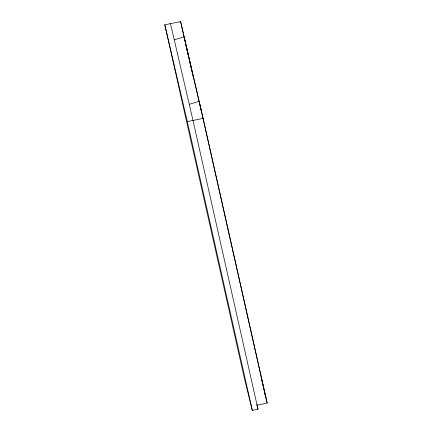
<?xml version="1.0" encoding="UTF-8"?>
<svg xmlns="http://www.w3.org/2000/svg" width="432" height="432" viewBox="0 0 432 432"><rect width="100%" height="100%" fill="white"/><g stroke="black" fill="none" stroke-linecap="round" stroke-linejoin="round"><path stroke-width="0.65" d="M174.258 39.814L184.167 36.893L192.602 74.358M189.254 104.312L199.163 101.385L265.826 397.586M170.5 23.641L193.001 120.442L258.001 409.25L252.31 410.4L244.544 379.064L164.808 24.786L180.614 21.6L203.116 118.4L267.192 403.094L257.078 405.135M164.808 24.786L187.315 121.592L203.116 118.4M261.641 379.669L263.261 386.203M263.239 387.148L263.882 389.756M264.206 391.063L267.192 403.094M256.867 404.681L258.001 409.25M186.057 45.29L201.053 109.787M192.899 75.67L193.487 78.3M180.614 21.6L188.32 55.825M189.502 61.09L189.945 63.067M190.242 64.384L190.836 67.014M187.315 121.592L252.31 410.4"/></g></svg>
